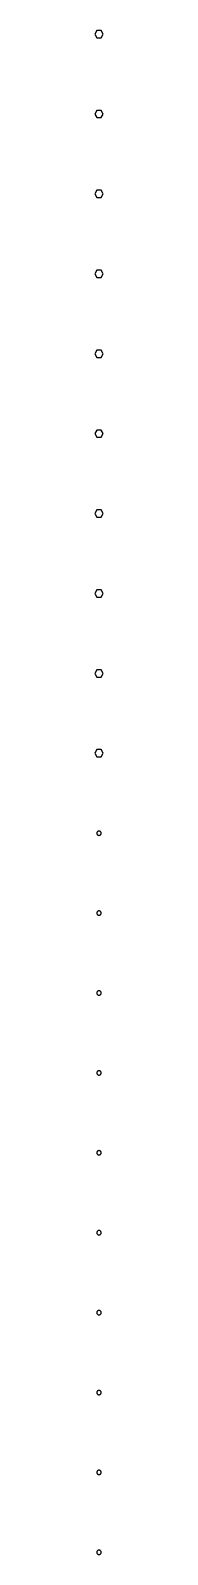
# Model space of a CAD drawing. Header units: metres. Extents: x -6 to 6, y -3 to 2095.
import ezdxf

# ---------------------------------------------------------------- set-up
doc = ezdxf.new("R2010")
doc.units = ezdxf.units.M

msp = doc.modelspace()

# ---------------------------------------------------------------- linework, layer by layer
for p, q in [((-2.88499, 2095), (-5.76999, 2090)), ((-5.76999, 2090), (-2.88499, 2085)), ((2.88499, 2095), (-2.88499, 2095)), ((-2.88499, 2085), (2.88499, 2085)), ((5.76999, 2090), (2.88499, 2095)), ((2.88499, 2085), (5.76999, 2090)), ((-2.88499, 1985), (-5.76999, 1980)), ((-5.76999, 1980), (-2.88499, 1975)), ((2.88499, 1985), (-2.88499, 1985)), ((-2.88499, 1975), (2.88499, 1975)), ((5.76999, 1980), (2.88499, 1985)), ((2.88499, 1975), (5.76999, 1980)), ((-2.88499, 1875), (-5.76999, 1870)), ((-5.76999, 1870), (-2.88499, 1865)), ((2.88499, 1875), (-2.88499, 1875)), ((5.76999, 1870), (2.88499, 1875)), ((2.88499, 1865), (5.76999, 1870)), ((-2.88499, 1865), (2.88499, 1865)), ((-2.88499, 1765), (-5.76999, 1760)), ((2.88499, 1765), (-2.88499, 1765)), ((5.76999, 1760), (2.88499, 1765)), ((-5.76999, 1760), (-2.88499, 1755)), ((-2.88499, 1755), (2.88499, 1755)), ((2.88499, 1755), (5.76999, 1760)), ((-2.88499, 1655), (-5.76999, 1650)), ((-5.76999, 1650), (-2.88499, 1645)), ((2.88499, 1655), (-2.88499, 1655)), ((-2.88499, 1645), (2.88499, 1645)), ((5.76999, 1650), (2.88499, 1655)), ((2.88499, 1645), (5.76999, 1650)), ((-2.88499, 1545), (-5.76999, 1540)), ((-5.76999, 1540), (-2.88499, 1535)), ((2.88499, 1545), (-2.88499, 1545)), ((-2.88499, 1535), (2.88499, 1535)), ((5.76999, 1540), (2.88499, 1545)), ((2.88499, 1535), (5.76999, 1540)), ((-2.88499, 1435), (-5.76999, 1430)), ((-5.76999, 1430), (-2.88499, 1425)), ((2.88499, 1435), (-2.88499, 1435)), ((5.76999, 1430), (2.88499, 1435)), ((2.88499, 1425), (5.76999, 1430)), ((-2.88499, 1425), (2.88499, 1425)), ((-2.88499, 1325), (-5.76999, 1320)), ((2.88499, 1325), (-2.88499, 1325)), ((5.76999, 1320), (2.88499, 1325)), ((-5.76999, 1320), (-2.88499, 1315)), ((-2.88499, 1315), (2.88499, 1315)), ((2.88499, 1315), (5.76999, 1320)), ((-2.88499, 1215), (-5.76999, 1210)), ((-5.76999, 1210), (-2.88499, 1205)), ((2.88499, 1215), (-2.88499, 1215)), ((-2.88499, 1205), (2.88499, 1205)), ((5.76999, 1210), (2.88499, 1215)), ((2.88499, 1205), (5.76999, 1210)), ((-2.88499, 1105), (-5.76999, 1100)), ((-5.76999, 1100), (-2.88499, 1095)), ((2.88499, 1105), (-2.88499, 1105)), ((-2.88499, 1095), (2.88499, 1095)), ((5.76999, 1100), (2.88499, 1105)), ((2.88499, 1095), (5.76999, 1100)), ((-2.97633, 990.376), (-3, 990)), ((-3, 990), (-2.97633, 989.624)), ((-2.90575, 990.746), (-2.97633, 990.376)), ((-2.97633, 989.624), (-2.90575, 989.254)), ((-2.78932, 991.104), (-2.90575, 990.746)), ((-2.90575, 989.254), (-2.78932, 988.896)), ((-2.62891, 991.445), (-2.78932, 991.104)), ((-2.78932, 988.896), (-2.62891, 988.555)), ((-2.42705, 991.763), (-2.62891, 991.445)), ((-2.62891, 988.555), (-2.42705, 988.237)), ((-2.1869, 992.054), (-2.42705, 991.763)), ((-2.42705, 988.237), (-2.1869, 987.946)), ((-1.91226, 992.312), (-2.1869, 992.054)), ((-2.1869, 987.946), (-1.91226, 987.688)), ((-1.60747, 992.533), (-1.91226, 992.312)), ((-1.91226, 987.688), (-1.60747, 987.467)), ((-1.27733, 992.714), (-1.60747, 992.533)), ((-1.60747, 987.467), (-1.27733, 987.286)), ((-0.927048, 992.853), (-1.27733, 992.714)), ((-1.27733, 987.286), (-0.927048, 987.147)), ((-0.562134, 992.947), (-0.927048, 992.853)), ((-0.927048, 987.147), (-0.562134, 987.053)), ((-0.18837, 992.994), (-0.562134, 992.947)), ((-0.562134, 987.053), (-0.18837, 987.006)), ((0.18837, 992.994), (-0.18837, 992.994)), ((-0.18837, 987.006), (0.18837, 987.006)), ((0.562134, 992.947), (0.18837, 992.994)), ((0.18837, 987.006), (0.562134, 987.053)), ((0.927048, 992.853), (0.562134, 992.947)), ((0.562134, 987.053), (0.927048, 987.147)), ((1.27733, 992.714), (0.927048, 992.853)), ((0.927048, 987.147), (1.27733, 987.286)), ((1.60747, 992.533), (1.27733, 992.714)), ((1.27733, 987.286), (1.60747, 987.467)), ((1.91226, 992.312), (1.60747, 992.533)), ((1.60747, 987.467), (1.91226, 987.688)), ((2.1869, 992.054), (1.91226, 992.312)), ((1.91226, 987.688), (2.1869, 987.946)), ((2.42705, 991.763), (2.1869, 992.054)), ((2.1869, 987.946), (2.42705, 988.237)), ((2.62891, 991.445), (2.42705, 991.763)), ((2.42705, 988.237), (2.62891, 988.555)), ((2.78932, 991.104), (2.62891, 991.445)), ((2.62891, 988.555), (2.78932, 988.896)), ((2.90575, 990.746), (2.78932, 991.104)), ((2.78932, 988.896), (2.90575, 989.254)), ((2.97633, 990.376), (2.90575, 990.746)), ((2.90575, 989.254), (2.97633, 989.624)), ((3, 990), (2.97633, 990.376)), ((2.97633, 989.624), (3, 990)), ((-2.62891, 881.445), (-2.78932, 881.104)), ((-2.42705, 881.763), (-2.62891, 881.445)), ((-2.1869, 882.054), (-2.42705, 881.763)), ((-1.91226, 882.312), (-2.1869, 882.054)), ((-1.60747, 882.533), (-1.91226, 882.312)), ((-1.27733, 882.714), (-1.60747, 882.533)), ((-0.927048, 882.853), (-1.27733, 882.714)), ((-0.562134, 882.947), (-0.927048, 882.853)), ((-0.18837, 882.994), (-0.562134, 882.947)), ((0.18837, 882.994), (-0.18837, 882.994)), ((0.562134, 882.947), (0.18837, 882.994)), ((0.927048, 882.853), (0.562134, 882.947)), ((1.27733, 882.714), (0.927048, 882.853)), ((1.60747, 882.533), (1.27733, 882.714)), ((1.91226, 882.312), (1.60747, 882.533)), ((2.1869, 882.054), (1.91226, 882.312)), ((2.42705, 881.763), (2.1869, 882.054)), ((2.62891, 881.445), (2.42705, 881.763)), ((2.78932, 881.104), (2.62891, 881.445)), ((-2.97633, 880.376), (-3, 880)), ((-3, 880), (-2.97633, 879.624)), ((-2.90575, 880.746), (-2.97633, 880.376)), ((-2.97633, 879.624), (-2.90575, 879.254)), ((-2.78932, 881.104), (-2.90575, 880.746)), ((-2.90575, 879.254), (-2.78932, 878.896)), ((-2.78932, 878.896), (-2.62891, 878.555)), ((-2.62891, 878.555), (-2.42705, 878.237)), ((-2.42705, 878.237), (-2.1869, 877.946)), ((-2.1869, 877.946), (-1.91226, 877.688)), ((-1.91226, 877.688), (-1.60747, 877.467)), ((-1.60747, 877.467), (-1.27733, 877.286)), ((-1.27733, 877.286), (-0.927048, 877.147)), ((-0.927048, 877.147), (-0.562134, 877.053)), ((-0.562134, 877.053), (-0.18837, 877.006)), ((-0.18837, 877.006), (0.18837, 877.006)), ((0.18837, 877.006), (0.562134, 877.053)), ((0.562134, 877.053), (0.927048, 877.147)), ((0.927048, 877.147), (1.27733, 877.286)), ((1.27733, 877.286), (1.60747, 877.467)), ((1.60747, 877.467), (1.91226, 877.688)), ((1.91226, 877.688), (2.1869, 877.946)), ((2.1869, 877.946), (2.42705, 878.237)), ((2.42705, 878.237), (2.62891, 878.555)), ((2.62891, 878.555), (2.78932, 878.896)), ((2.90575, 880.746), (2.78932, 881.104)), ((2.78932, 878.896), (2.90575, 879.254)), ((2.97633, 880.376), (2.90575, 880.746)), ((2.90575, 879.254), (2.97633, 879.624)), ((3, 880), (2.97633, 880.376)), ((2.97633, 879.624), (3, 880)), ((-2.97633, 770.376), (-3, 770)), ((-3, 770), (-2.97633, 769.624)), ((-2.90575, 770.746), (-2.97633, 770.376)), ((-2.97633, 769.624), (-2.90575, 769.254)), ((-2.78932, 771.104), (-2.90575, 770.746)), ((-2.90575, 769.254), (-2.78932, 768.896)), ((-2.62891, 771.445), (-2.78932, 771.104)), ((-2.78932, 768.896), (-2.62891, 768.555)), ((-2.42705, 771.763), (-2.62891, 771.445)), ((-2.62891, 768.555), (-2.42705, 768.237)), ((-2.1869, 772.054), (-2.42705, 771.763)), ((-2.42705, 768.237), (-2.1869, 767.946)), ((-1.91226, 772.312), (-2.1869, 772.054)), ((-2.1869, 767.946), (-1.91226, 767.688)), ((-1.60747, 772.533), (-1.91226, 772.312)), ((-1.91226, 767.688), (-1.60747, 767.467)), ((-1.27733, 772.714), (-1.60747, 772.533)), ((-1.60747, 767.467), (-1.27733, 767.286)), ((-0.927048, 772.853), (-1.27733, 772.714)), ((-1.27733, 767.286), (-0.927048, 767.147)), ((-0.562134, 772.947), (-0.927048, 772.853)), ((-0.927048, 767.147), (-0.562134, 767.053)), ((-0.18837, 772.994), (-0.562134, 772.947)), ((-0.562134, 767.053), (-0.18837, 767.006)), ((0.18837, 772.994), (-0.18837, 772.994)), ((-0.18837, 767.006), (0.18837, 767.006)), ((0.562134, 772.947), (0.18837, 772.994)), ((0.18837, 767.006), (0.562134, 767.053)), ((0.927048, 772.853), (0.562134, 772.947)), ((0.562134, 767.053), (0.927048, 767.147)), ((1.27733, 772.714), (0.927048, 772.853)), ((0.927048, 767.147), (1.27733, 767.286)), ((1.60747, 772.533), (1.27733, 772.714)), ((1.27733, 767.286), (1.60747, 767.467)), ((1.91226, 772.312), (1.60747, 772.533)), ((1.60747, 767.467), (1.91226, 767.688)), ((2.1869, 772.054), (1.91226, 772.312)), ((1.91226, 767.688), (2.1869, 767.946)), ((2.42705, 771.763), (2.1869, 772.054)), ((2.1869, 767.946), (2.42705, 768.237)), ((2.62891, 771.445), (2.42705, 771.763)), ((2.42705, 768.237), (2.62891, 768.555)), ((2.78932, 771.104), (2.62891, 771.445)), ((2.62891, 768.555), (2.78932, 768.896)), ((2.90575, 770.746), (2.78932, 771.104)), ((2.78932, 768.896), (2.90575, 769.254)), ((2.97633, 770.376), (2.90575, 770.746)), ((2.90575, 769.254), (2.97633, 769.624)), ((3, 770), (2.97633, 770.376)), ((2.97633, 769.624), (3, 770)), ((-2.97633, 660.376), (-3, 660)), ((-3, 660), (-2.97633, 659.624)), ((-2.90575, 660.746), (-2.97633, 660.376)), ((-2.97633, 659.624), (-2.90575, 659.254)), ((-2.78932, 661.104), (-2.90575, 660.746)), ((-2.90575, 659.254), (-2.78932, 658.896)), ((-2.62891, 661.445), (-2.78932, 661.104)), ((-2.78932, 658.896), (-2.62891, 658.555)), ((-2.42705, 661.763), (-2.62891, 661.445)), ((-2.62891, 658.555), (-2.42705, 658.237)), ((-2.1869, 662.054), (-2.42705, 661.763)), ((-2.42705, 658.237), (-2.1869, 657.946)), ((-1.91226, 662.312), (-2.1869, 662.054)), ((-2.1869, 657.946), (-1.91226, 657.688)), ((-1.60747, 662.533), (-1.91226, 662.312)), ((-1.91226, 657.688), (-1.60747, 657.467)), ((-1.27733, 662.714), (-1.60747, 662.533)), ((-1.60747, 657.467), (-1.27733, 657.286)), ((-0.927048, 662.853), (-1.27733, 662.714)), ((-1.27733, 657.286), (-0.927048, 657.147)), ((-0.562134, 662.947), (-0.927048, 662.853)), ((-0.927048, 657.147), (-0.562134, 657.053)), ((-0.18837, 662.994), (-0.562134, 662.947)), ((-0.562134, 657.053), (-0.18837, 657.006)), ((0.18837, 662.994), (-0.18837, 662.994)), ((-0.18837, 657.006), (0.18837, 657.006)), ((0.562134, 662.947), (0.18837, 662.994)), ((0.18837, 657.006), (0.562134, 657.053)), ((0.927048, 662.853), (0.562134, 662.947)), ((0.562134, 657.053), (0.927048, 657.147)), ((1.27733, 662.714), (0.927048, 662.853)), ((0.927048, 657.147), (1.27733, 657.286)), ((1.60747, 662.533), (1.27733, 662.714)), ((1.27733, 657.286), (1.60747, 657.467)), ((1.91226, 662.312), (1.60747, 662.533)), ((1.60747, 657.467), (1.91226, 657.688)), ((2.1869, 662.054), (1.91226, 662.312)), ((1.91226, 657.688), (2.1869, 657.946)), ((2.42705, 661.763), (2.1869, 662.054)), ((2.1869, 657.946), (2.42705, 658.237)), ((2.62891, 661.445), (2.42705, 661.763)), ((2.42705, 658.237), (2.62891, 658.555)), ((2.78932, 661.104), (2.62891, 661.445)), ((2.62891, 658.555), (2.78932, 658.896)), ((2.90575, 660.746), (2.78932, 661.104)), ((2.78932, 658.896), (2.90575, 659.254)), ((2.97633, 660.376), (2.90575, 660.746)), ((2.90575, 659.254), (2.97633, 659.624)), ((3, 660), (2.97633, 660.376)), ((2.97633, 659.624), (3, 660)), ((-2.97633, 550.376), (-3, 550)), ((-3, 550), (-2.97633, 549.624)), ((-2.90575, 550.746), (-2.97633, 550.376)), ((-2.97633, 549.624), (-2.90575, 549.254)), ((-2.78932, 551.104), (-2.90575, 550.746)), ((-2.90575, 549.254), (-2.78932, 548.896)), ((-2.62891, 551.445), (-2.78932, 551.104)), ((-2.78932, 548.896), (-2.62891, 548.555)), ((-2.42705, 551.763), (-2.62891, 551.445)), ((-2.62891, 548.555), (-2.42705, 548.237)), ((-2.1869, 552.054), (-2.42705, 551.763)), ((-2.42705, 548.237), (-2.1869, 547.946)), ((-1.91226, 552.312), (-2.1869, 552.054)), ((-2.1869, 547.946), (-1.91226, 547.688)), ((-1.60747, 552.533), (-1.91226, 552.312)), ((-1.91226, 547.688), (-1.60747, 547.467)), ((-1.27733, 552.714), (-1.60747, 552.533)), ((-1.60747, 547.467), (-1.27733, 547.286)), ((-0.927048, 552.853), (-1.27733, 552.714)), ((-1.27733, 547.286), (-0.927048, 547.147)), ((-0.562134, 552.947), (-0.927048, 552.853)), ((-0.927048, 547.147), (-0.562134, 547.053)), ((-0.18837, 552.994), (-0.562134, 552.947)), ((-0.562134, 547.053), (-0.18837, 547.006)), ((0.18837, 552.994), (-0.18837, 552.994)), ((-0.18837, 547.006), (0.18837, 547.006)), ((0.562134, 552.947), (0.18837, 552.994)), ((0.18837, 547.006), (0.562134, 547.053)), ((0.927048, 552.853), (0.562134, 552.947)), ((0.562134, 547.053), (0.927048, 547.147)), ((1.27733, 552.714), (0.927048, 552.853)), ((0.927048, 547.147), (1.27733, 547.286)), ((1.60747, 552.533), (1.27733, 552.714)), ((1.27733, 547.286), (1.60747, 547.467)), ((1.91226, 552.312), (1.60747, 552.533)), ((1.60747, 547.467), (1.91226, 547.688)), ((2.1869, 552.054), (1.91226, 552.312)), ((1.91226, 547.688), (2.1869, 547.946)), ((2.42705, 551.763), (2.1869, 552.054)), ((2.1869, 547.946), (2.42705, 548.237)), ((2.62891, 551.445), (2.42705, 551.763)), ((2.42705, 548.237), (2.62891, 548.555)), ((2.78932, 551.104), (2.62891, 551.445)), ((2.62891, 548.555), (2.78932, 548.896)), ((2.90575, 550.746), (2.78932, 551.104)), ((2.78932, 548.896), (2.90575, 549.254)), ((2.97633, 550.376), (2.90575, 550.746)), ((2.90575, 549.254), (2.97633, 549.624)), ((3, 550), (2.97633, 550.376)), ((2.97633, 549.624), (3, 550)), ((-2.90575, 440.746), (-2.97633, 440.376)), ((-2.78932, 441.104), (-2.90575, 440.746)), ((-2.62891, 441.445), (-2.78932, 441.104)), ((-2.42705, 441.763), (-2.62891, 441.445)), ((-2.1869, 442.054), (-2.42705, 441.763)), ((-1.91226, 442.312), (-2.1869, 442.054)), ((-1.60747, 442.533), (-1.91226, 442.312)), ((-1.27733, 442.714), (-1.60747, 442.533)), ((-0.927048, 442.853), (-1.27733, 442.714)), ((-0.562134, 442.947), (-0.927048, 442.853)), ((-0.18837, 442.994), (-0.562134, 442.947)), ((0.18837, 442.994), (-0.18837, 442.994)), ((0.562134, 442.947), (0.18837, 442.994)), ((0.927048, 442.853), (0.562134, 442.947)), ((1.27733, 442.714), (0.927048, 442.853)), ((1.60747, 442.533), (1.27733, 442.714)), ((1.91226, 442.312), (1.60747, 442.533)), ((2.1869, 442.054), (1.91226, 442.312)), ((2.42705, 441.763), (2.1869, 442.054)), ((2.62891, 441.445), (2.42705, 441.763)), ((2.78932, 441.104), (2.62891, 441.445)), ((2.90575, 440.746), (2.78932, 441.104)), ((2.97633, 440.376), (2.90575, 440.746)), ((-2.97633, 440.376), (-3, 440)), ((-3, 440), (-2.97633, 439.624)), ((-2.97633, 439.624), (-2.90575, 439.254)), ((-2.90575, 439.254), (-2.78932, 438.896)), ((-2.78932, 438.896), (-2.62891, 438.555)), ((-2.62891, 438.555), (-2.42705, 438.237)), ((-2.42705, 438.237), (-2.1869, 437.946)), ((-2.1869, 437.946), (-1.91226, 437.688)), ((-1.91226, 437.688), (-1.60747, 437.467)), ((-1.60747, 437.467), (-1.27733, 437.286)), ((-1.27733, 437.286), (-0.927048, 437.147)), ((-0.927048, 437.147), (-0.562134, 437.053)), ((-0.562134, 437.053), (-0.18837, 437.006)), ((-0.18837, 437.006), (0.18837, 437.006)), ((0.18837, 437.006), (0.562134, 437.053)), ((0.562134, 437.053), (0.927048, 437.147)), ((0.927048, 437.147), (1.27733, 437.286)), ((1.27733, 437.286), (1.60747, 437.467)), ((1.60747, 437.467), (1.91226, 437.688)), ((1.91226, 437.688), (2.1869, 437.946)), ((2.1869, 437.946), (2.42705, 438.237)), ((2.42705, 438.237), (2.62891, 438.555)), ((2.62891, 438.555), (2.78932, 438.896)), ((2.78932, 438.896), (2.90575, 439.254)), ((2.90575, 439.254), (2.97633, 439.624)), ((3, 440), (2.97633, 440.376)), ((2.97633, 439.624), (3, 440)), ((-2.97633, 330.376), (-3, 330)), ((-3, 330), (-2.97633, 329.624)), ((-2.90575, 330.746), (-2.97633, 330.376)), ((-2.97633, 329.624), (-2.90575, 329.254)), ((-2.78932, 331.104), (-2.90575, 330.746)), ((-2.90575, 329.254), (-2.78932, 328.896)), ((-2.62891, 331.445), (-2.78932, 331.104)), ((-2.78932, 328.896), (-2.62891, 328.555)), ((-2.42705, 331.763), (-2.62891, 331.445)), ((-2.62891, 328.555), (-2.42705, 328.237)), ((-2.1869, 332.054), (-2.42705, 331.763)), ((-2.42705, 328.237), (-2.1869, 327.946)), ((-1.91226, 332.312), (-2.1869, 332.054)), ((-2.1869, 327.946), (-1.91226, 327.688)), ((-1.60747, 332.533), (-1.91226, 332.312)), ((-1.91226, 327.688), (-1.60747, 327.467)), ((-1.27733, 332.714), (-1.60747, 332.533)), ((-1.60747, 327.467), (-1.27733, 327.286)), ((-0.927048, 332.853), (-1.27733, 332.714)), ((-1.27733, 327.286), (-0.927048, 327.147)), ((-0.562134, 332.947), (-0.927048, 332.853)), ((-0.927048, 327.147), (-0.562134, 327.053)), ((-0.18837, 332.994), (-0.562134, 332.947)), ((-0.562134, 327.053), (-0.18837, 327.006)), ((0.18837, 332.994), (-0.18837, 332.994)), ((-0.18837, 327.006), (0.18837, 327.006)), ((0.562134, 332.947), (0.18837, 332.994)), ((0.18837, 327.006), (0.562134, 327.053)), ((0.927048, 332.853), (0.562134, 332.947)), ((0.562134, 327.053), (0.927048, 327.147)), ((1.27733, 332.714), (0.927048, 332.853)), ((0.927048, 327.147), (1.27733, 327.286)), ((1.60747, 332.533), (1.27733, 332.714)), ((1.27733, 327.286), (1.60747, 327.467)), ((1.91226, 332.312), (1.60747, 332.533)), ((1.60747, 327.467), (1.91226, 327.688)), ((2.1869, 332.054), (1.91226, 332.312)), ((1.91226, 327.688), (2.1869, 327.946)), ((2.42705, 331.763), (2.1869, 332.054)), ((2.1869, 327.946), (2.42705, 328.237)), ((2.62891, 331.445), (2.42705, 331.763)), ((2.42705, 328.237), (2.62891, 328.555)), ((2.78932, 331.104), (2.62891, 331.445)), ((2.62891, 328.555), (2.78932, 328.896)), ((2.90575, 330.746), (2.78932, 331.104)), ((2.78932, 328.896), (2.90575, 329.254)), ((2.97633, 330.376), (2.90575, 330.746)), ((2.90575, 329.254), (2.97633, 329.624)), ((3, 330), (2.97633, 330.376)), ((2.97633, 329.624), (3, 330)), ((-2.97633, 220.376), (-3, 220)), ((-3, 220), (-2.97633, 219.624)), ((-2.90575, 220.746), (-2.97633, 220.376)), ((-2.97633, 219.624), (-2.90575, 219.254)), ((-2.78932, 221.104), (-2.90575, 220.746)), ((-2.90575, 219.254), (-2.78932, 218.896)), ((-2.62891, 221.445), (-2.78932, 221.104)), ((-2.78932, 218.896), (-2.62891, 218.555)), ((-2.42705, 221.763), (-2.62891, 221.445)), ((-2.62891, 218.555), (-2.42705, 218.237)), ((-2.1869, 222.054), (-2.42705, 221.763)), ((-2.42705, 218.237), (-2.1869, 217.946)), ((-1.91226, 222.312), (-2.1869, 222.054)), ((-2.1869, 217.946), (-1.91226, 217.688)), ((-1.60747, 222.533), (-1.91226, 222.312)), ((-1.91226, 217.688), (-1.60747, 217.467)), ((-1.27733, 222.714), (-1.60747, 222.533)), ((-1.60747, 217.467), (-1.27733, 217.286)), ((-0.927048, 222.853), (-1.27733, 222.714)), ((-1.27733, 217.286), (-0.927048, 217.147)), ((-0.562134, 222.947), (-0.927048, 222.853)), ((-0.927048, 217.147), (-0.562134, 217.053)), ((-0.18837, 222.994), (-0.562134, 222.947)), ((-0.562134, 217.053), (-0.18837, 217.006)), ((0.18837, 222.994), (-0.18837, 222.994)), ((-0.18837, 217.006), (0.18837, 217.006)), ((0.562134, 222.947), (0.18837, 222.994)), ((0.18837, 217.006), (0.562134, 217.053)), ((0.927048, 222.853), (0.562134, 222.947)), ((0.562134, 217.053), (0.927048, 217.147)), ((1.27733, 222.714), (0.927048, 222.853)), ((0.927048, 217.147), (1.27733, 217.286)), ((1.60747, 222.533), (1.27733, 222.714)), ((1.27733, 217.286), (1.60747, 217.467)), ((1.91226, 222.312), (1.60747, 222.533)), ((1.60747, 217.467), (1.91226, 217.688)), ((2.1869, 222.054), (1.91226, 222.312)), ((1.91226, 217.688), (2.1869, 217.946)), ((2.42705, 221.763), (2.1869, 222.054)), ((2.1869, 217.946), (2.42705, 218.237)), ((2.62891, 221.445), (2.42705, 221.763)), ((2.42705, 218.237), (2.62891, 218.555)), ((2.78932, 221.104), (2.62891, 221.445)), ((2.62891, 218.555), (2.78932, 218.896)), ((2.90575, 220.746), (2.78932, 221.104)), ((2.78932, 218.896), (2.90575, 219.254)), ((2.97633, 220.376), (2.90575, 220.746)), ((2.90575, 219.254), (2.97633, 219.624)), ((3, 220), (2.97633, 220.376)), ((2.97633, 219.624), (3, 220)), ((-2.97633, 110.376), (-3, 110)), ((-3, 110), (-2.97633, 109.624)), ((-2.90575, 110.746), (-2.97633, 110.376)), ((-2.97633, 109.624), (-2.90575, 109.254)), ((-2.78932, 111.104), (-2.90575, 110.746)), ((-2.90575, 109.254), (-2.78932, 108.896)), ((-2.62891, 111.445), (-2.78932, 111.104)), ((-2.78932, 108.896), (-2.62891, 108.555)), ((-2.42705, 111.763), (-2.62891, 111.445)), ((-2.62891, 108.555), (-2.42705, 108.237)), ((-2.1869, 112.054), (-2.42705, 111.763)), ((-2.42705, 108.237), (-2.1869, 107.946)), ((-1.91226, 112.312), (-2.1869, 112.054)), ((-2.1869, 107.946), (-1.91226, 107.688)), ((-1.60747, 112.533), (-1.91226, 112.312)), ((-1.91226, 107.688), (-1.60747, 107.467)), ((-1.27733, 112.714), (-1.60747, 112.533)), ((-1.60747, 107.467), (-1.27733, 107.286)), ((-0.927048, 112.853), (-1.27733, 112.714)), ((-1.27733, 107.286), (-0.927048, 107.147)), ((-0.562134, 112.947), (-0.927048, 112.853)), ((-0.927048, 107.147), (-0.562134, 107.053)), ((-0.18837, 112.994), (-0.562134, 112.947)), ((-0.562134, 107.053), (-0.18837, 107.006)), ((0.18837, 112.994), (-0.18837, 112.994)), ((-0.18837, 107.006), (0.18837, 107.006)), ((0.562134, 112.947), (0.18837, 112.994)), ((0.18837, 107.006), (0.562134, 107.053)), ((0.927048, 112.853), (0.562134, 112.947)), ((0.562134, 107.053), (0.927048, 107.147)), ((1.27733, 112.714), (0.927048, 112.853)), ((0.927048, 107.147), (1.27733, 107.286)), ((1.60747, 112.533), (1.27733, 112.714)), ((1.27733, 107.286), (1.60747, 107.467)), ((1.91226, 112.312), (1.60747, 112.533)), ((1.60747, 107.467), (1.91226, 107.688)), ((2.1869, 112.054), (1.91226, 112.312)), ((1.91226, 107.688), (2.1869, 107.946)), ((2.42705, 111.763), (2.1869, 112.054)), ((2.1869, 107.946), (2.42705, 108.237)), ((2.62891, 111.445), (2.42705, 111.763)), ((2.42705, 108.237), (2.62891, 108.555)), ((2.78932, 111.104), (2.62891, 111.445)), ((2.62891, 108.555), (2.78932, 108.896)), ((2.90575, 110.746), (2.78932, 111.104)), ((2.78932, 108.896), (2.90575, 109.254)), ((2.97633, 110.376), (2.90575, 110.746)), ((2.90575, 109.254), (2.97633, 109.624)), ((3, 110), (2.97633, 110.376)), ((2.97633, 109.624), (3, 110)), ((-2.97633, 0.375992), (-3, 0)), ((-3, 0), (-2.97633, -0.375992)), ((-2.90575, 0.746063), (-2.97633, 0.375992)), ((-2.78932, 1.10437), (-2.90575, 0.746063)), ((-2.62891, 1.44525), (-2.78932, 1.10437)), ((-2.42705, 1.76335), (-2.62891, 1.44525)), ((-2.1869, 2.05363), (-2.42705, 1.76335)), ((-1.91226, 2.31154), (-2.1869, 2.05363)), ((-1.60747, 2.53297), (-1.91226, 2.31154)), ((-1.27733, 2.71448), (-1.60747, 2.53297)), ((-0.927048, 2.85316), (-1.27733, 2.71448)), ((-0.562134, 2.94685), (-0.927048, 2.85316)), ((-0.18837, 2.99408), (-0.562134, 2.94685)), ((0.18837, 2.99408), (-0.18837, 2.99408)), ((0.562134, 2.94685), (0.18837, 2.99408)), ((0.927048, 2.85316), (0.562134, 2.94685)), ((1.27733, 2.71448), (0.927048, 2.85316)), ((1.60747, 2.53297), (1.27733, 2.71448)), ((1.91226, 2.31154), (1.60747, 2.53297)), ((2.1869, 2.05363), (1.91226, 2.31154)), ((2.42705, 1.76335), (2.1869, 2.05363)), ((2.62891, 1.44525), (2.42705, 1.76335)), ((2.78932, 1.10437), (2.62891, 1.44525)), ((2.90575, 0.746063), (2.78932, 1.10437)), ((2.97633, 0.375992), (2.90575, 0.746063)), ((3, 0), (2.97633, 0.375992)), ((2.97633, -0.375992), (3, 0)), ((-2.97633, -0.375992), (-2.90575, -0.746063)), ((-2.90575, -0.746063), (-2.78932, -1.10437)), ((-2.78932, -1.10437), (-2.62891, -1.44525)), ((-2.62891, -1.44525), (-2.42705, -1.76335)), ((-2.42705, -1.76335), (-2.1869, -2.05363)), ((-2.1869, -2.05363), (-1.91226, -2.31154)), ((-1.91226, -2.31154), (-1.60747, -2.53297)), ((-1.60747, -2.53297), (-1.27733, -2.71448)), ((-1.27733, -2.71448), (-0.927048, -2.85316)), ((-0.927048, -2.85316), (-0.562134, -2.94685)), ((-0.562134, -2.94685), (-0.18837, -2.99408)), ((-0.18837, -2.99408), (0.18837, -2.99408)), ((0.18837, -2.99408), (0.562134, -2.94685)), ((0.562134, -2.94685), (0.927048, -2.85316)), ((0.927048, -2.85316), (1.27733, -2.71448)), ((1.27733, -2.71448), (1.60747, -2.53297)), ((1.60747, -2.53297), (1.91226, -2.31154)), ((1.91226, -2.31154), (2.1869, -2.05363)), ((2.1869, -2.05363), (2.42705, -1.76335)), ((2.42705, -1.76335), (2.62891, -1.44525)), ((2.62891, -1.44525), (2.78932, -1.10437)), ((2.78932, -1.10437), (2.90575, -0.746063)), ((2.90575, -0.746063), (2.97633, -0.375992))]:
    msp.add_line(p, q)

doc.saveas('drawing.dxf')
